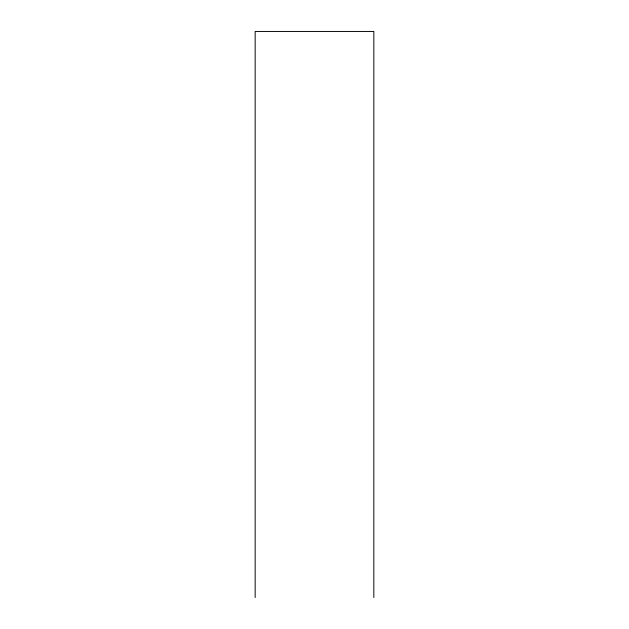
<?xml version="1.0" encoding="UTF-8"?>
<svg xmlns="http://www.w3.org/2000/svg" width="629" height="629" viewBox="0 0 629 629"><rect width="100%" height="100%" fill="white"/><g stroke="black" fill="none" stroke-linecap="round" stroke-linejoin="round"><path stroke-width="0.94" d="M373.83 597.55L373.838 31.45L255.162 31.45L255.162 597.55"/></g></svg>
